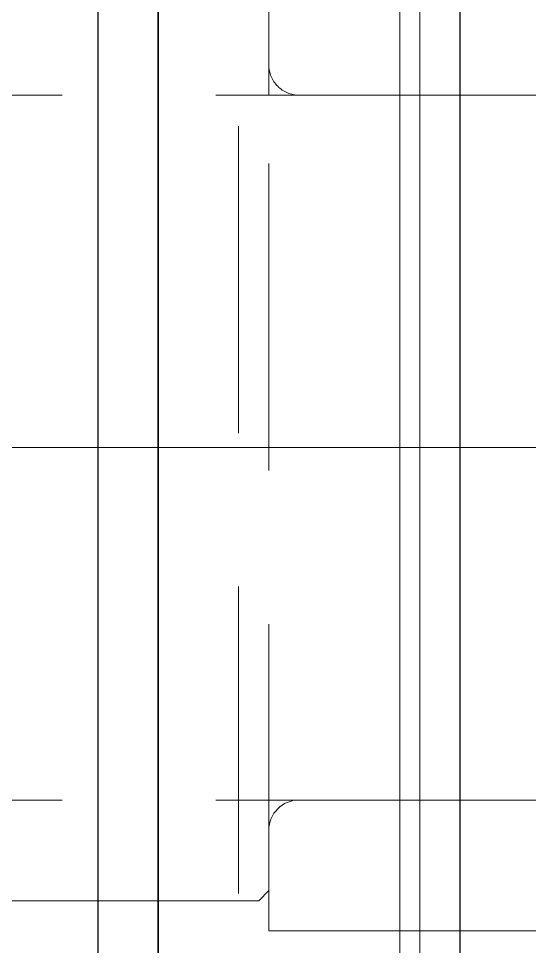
# Model space of a CAD drawing. Header units: millimetres. Extents: x 0 to 38884, y -3675 to 8056.
# Drawn here: x 12888.85 to 12914.23, y 4188.12 to 4234.19 of the extents above; entities that cross this region are included whole.
import ezdxf

# ---------------------------------------------------------------- set-up
doc = ezdxf.new("R2010")
doc.units = ezdxf.units.MM
doc.header["$LTSCALE"] = 2.4
doc.linetypes.add('CENTER2', pattern=[28.575, 19.05, -3.175, 3.175, -3.175])
doc.linetypes.add('HIDDEN', pattern=[9.525, 6.35, -3.175])
doc.layers.add('04_HIDDEN', color=2, linetype='HIDDEN', lineweight=13)
doc.layers.add('05_CENTER', color=4, linetype='CENTER2', lineweight=13)
doc.layers.add('10_DRAFT', color=8, linetype='Continuous', lineweight=0, plot=False)

# ---------------------------------------------------------------- blocks, each defined once
blk = doc.blocks.new('A$C33B27836_1')
at = {"color": 3}
blk.add_lwpolyline([(0, 115), (3, 115), (3, -115), (0, -115)], close=True, dxfattribs=at)
at = {"layer": '10_DRAFT'}
blk.add_line((0, 0), (3, 0), dxfattribs=at)
blk = doc.blocks.new('A$C501748FC_1')
at = {"color": 0}
for p, q in [((-300, 17.5), (-2, 17.5)), ((-300, -17.5), (-2, -17.5))]:
    blk.add_line(p, q, dxfattribs=at)
at = {"layer": '05_CENTER'}
blk.add_line((-1560, 0), (4.867, 0), dxfattribs=at)
blk = doc.blocks.new('SNCS-HN-V35.0-D45-L25.5a_1')
at = {"color": 0}
for points in [[(-25.5, 17.5), (0, 17.5), (0, 22), (-0.5, 22.5), (-25, 22.5), (-25.5, 22)], [(-25.5, -17.5), (0, -17.5), (0, -22), (-0.5, -22.5), (-25, -22.5), (-25.5, -22)]]:
    blk.add_lwpolyline(points, close=True, dxfattribs=at)
at = {"layer": '10_DRAFT'}
blk.add_line((-25.5, 0), (0, 0), dxfattribs=at)
blk = doc.blocks.new('A$C724029F7_1')
at = {"color": 4}
blk.add_blockref('SNCS-HN-V35.0-D45-L25.5a_1', (-274.5, 0), dxfattribs=at)
blk.add_blockref('A$C501748FC_1', (0, 0))
blk = doc.blocks.new('A$C038C65EF_1')
at = {"color": 0}
blk.add_lwpolyline([(-15, -115), (0, -115), (0, 115), (-15, 115)], close=True, dxfattribs=at)
at = {"layer": '04_HIDDEN'}
blk.add_line((-12, -82.6), (-12, 82.6), dxfattribs=at)
at = {"layer": '05_CENTER'}
blk.add_line((6, 0), (-186.302, 0), dxfattribs=at)
blk = doc.blocks.new('MUCFC207a_1')
at = {"color": 0}
for p, q in [((-45, 8), (45, 8)), ((-55, 0), (55, 0))]:
    blk.add_line(p, q, dxfattribs=at)
at = {"layer": '04_HIDDEN', "color": 0}
for p, q in [((-24, 6.5), (24, 6.5)), ((-24, 6.5), (-24, -26)), ((-17.5, 5), (-17.5, -34.9)), ((17.5, 5), (17.5, -34.9))]:
    blk.add_line(p, q, dxfattribs=at)
for centre, start, end in [((-19, 5), 0, 90), ((19, 5), 90, 180)]:
    blk.add_arc(centre, 1.5, start, end, dxfattribs=at)
at = {"layer": '10_DRAFT'}
for p, q in [((0, -36.4), (0, 8)), ((34.583, -1), (-34.583, -1))]:
    blk.add_line(p, q, dxfattribs=at)

msp = doc.modelspace()

# ---------------------------------------------------------------- block references
at = {"xscale": -1}
msp.add_blockref('A$C33B27836_1', (12895.7867, 4212.8896), dxfattribs=at)
at = {"rotation": 180}
msp.add_blockref('A$C038C65EF_1', (12895.7867, 4212.8896), dxfattribs=at)
at = {"layer": '04_HIDDEN', "color": 4, "rotation": 89.99999999999999}
msp.add_blockref('MUCFC207a_1', (12907.7867, 4212.8896), dxfattribs=at)
at = {"layer": '04_HIDDEN'}
msp.add_blockref('A$C724029F7_1', (13175.7869, 4212.8896), dxfattribs=at)

doc.saveas('drawing.dxf')
